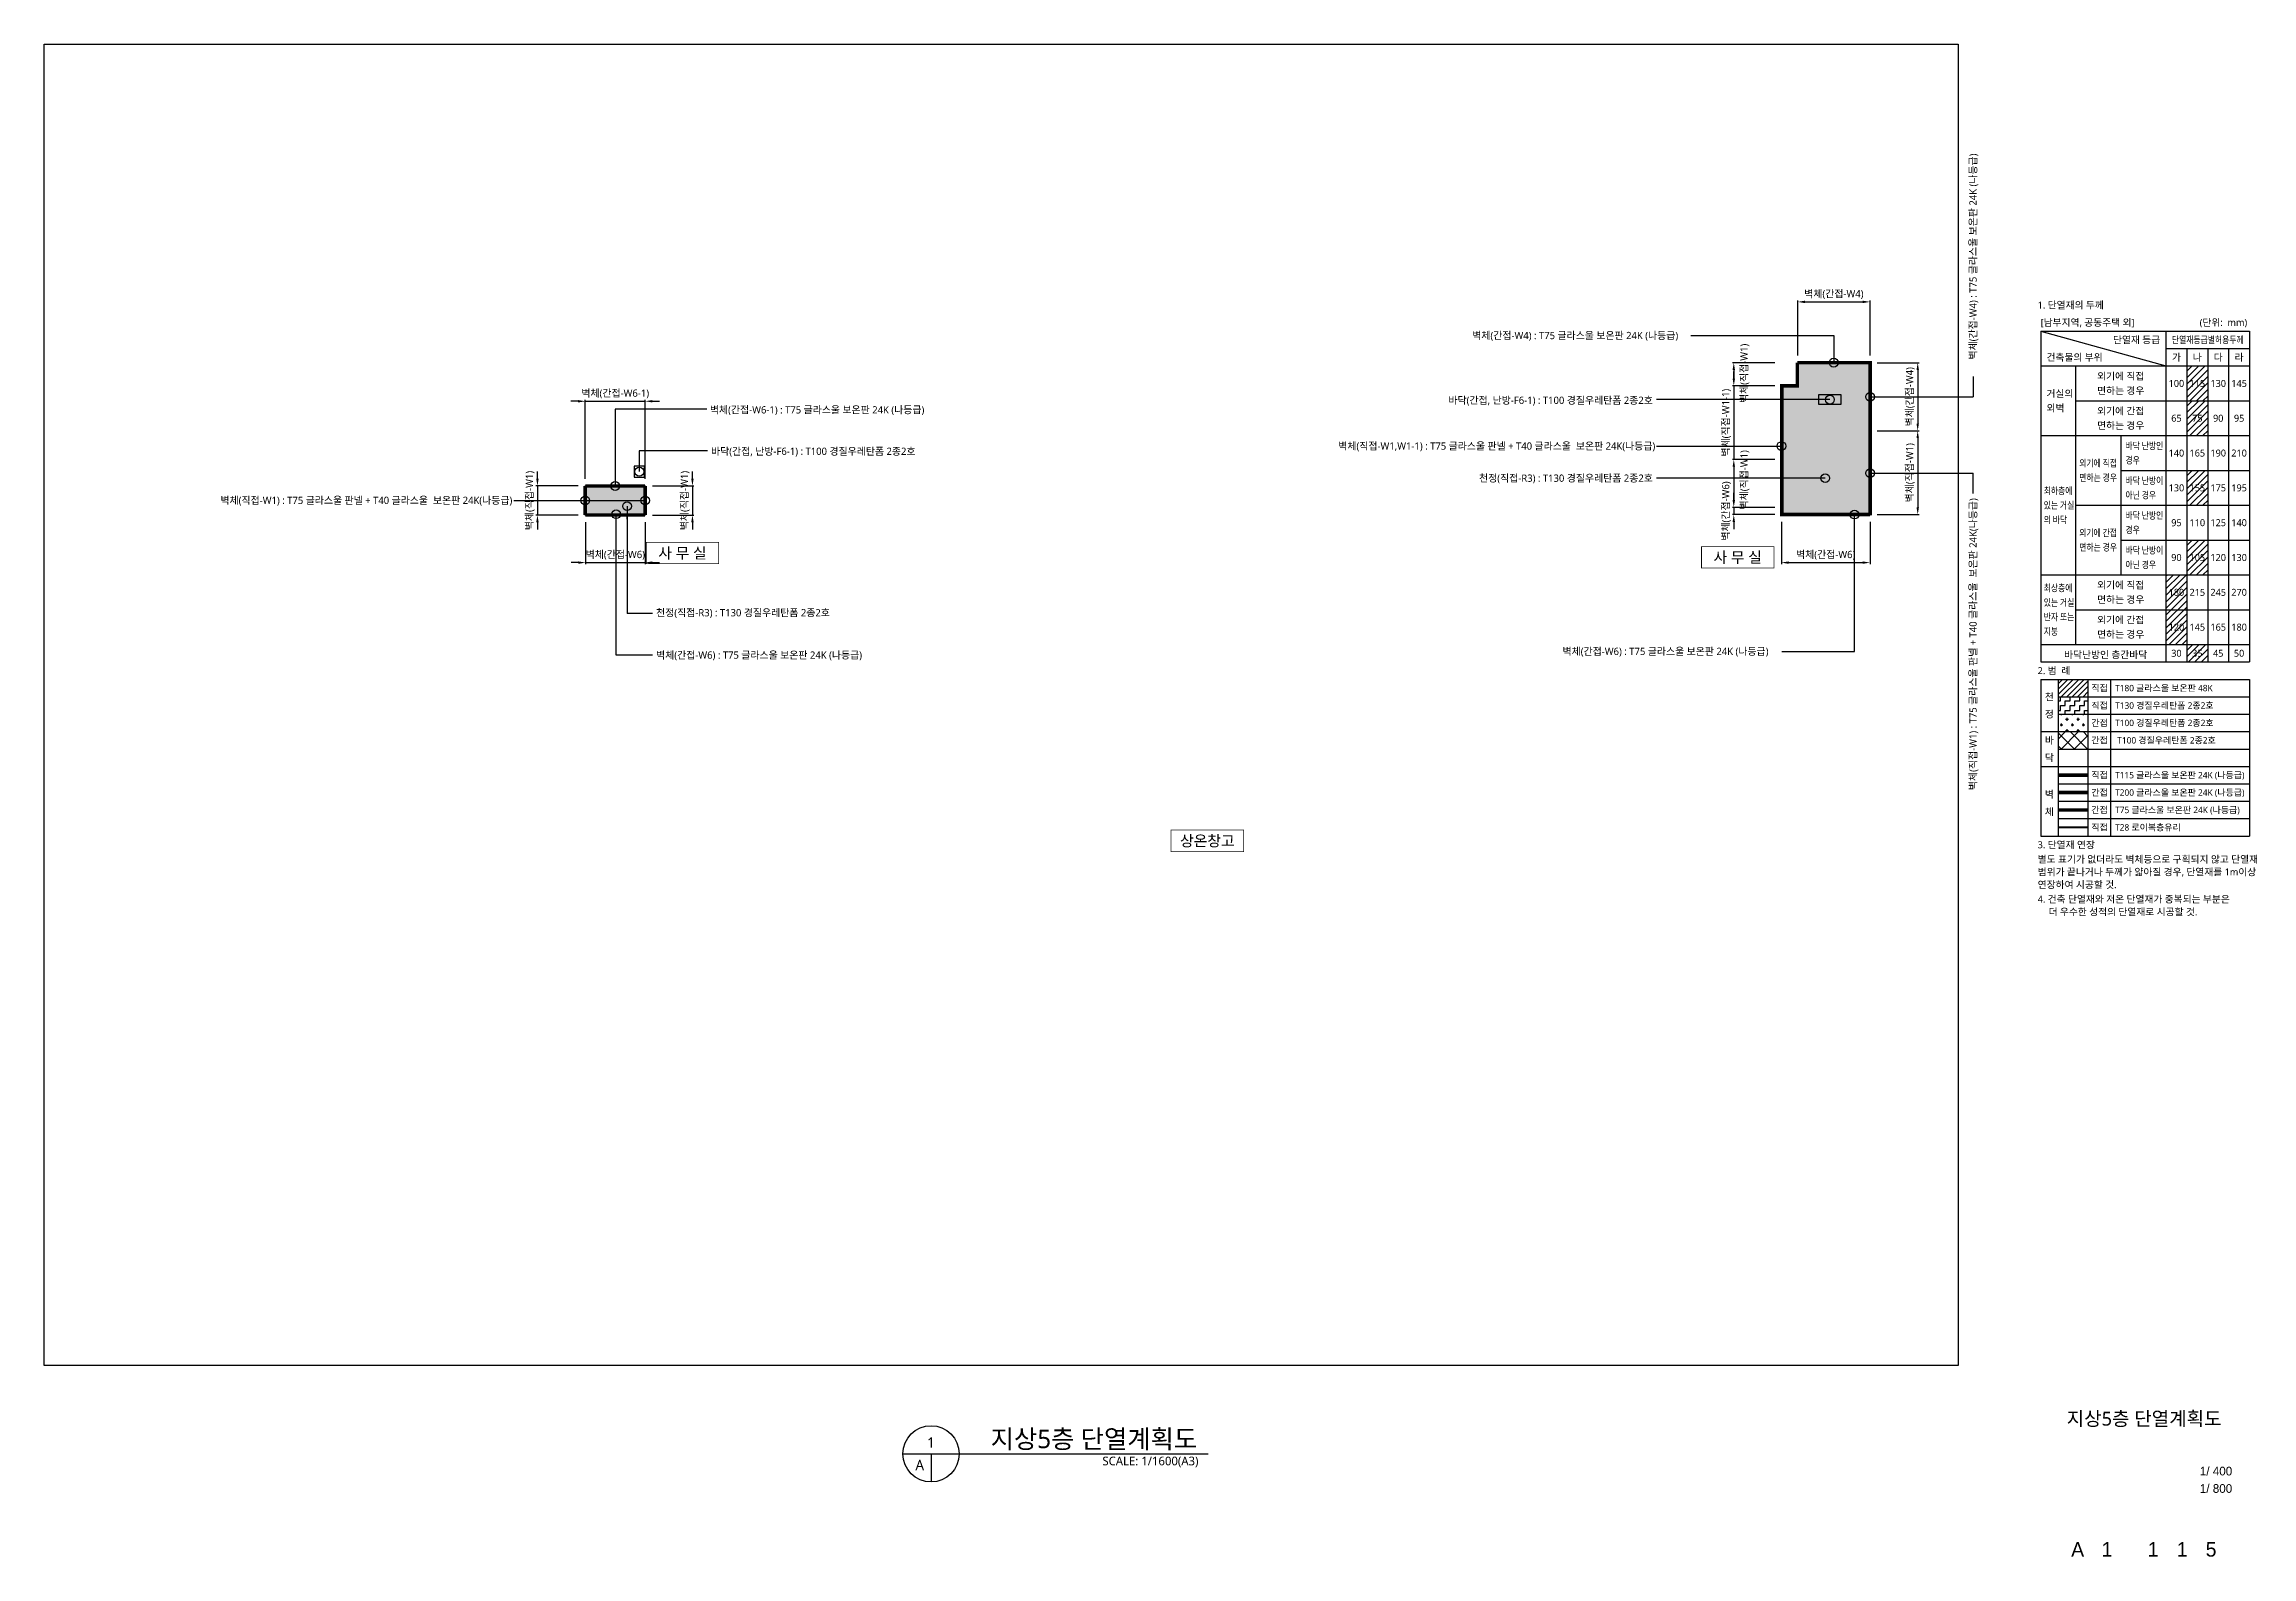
# Model space of a CAD drawing. Header units: millimetres. Extents: x -604407 to 1670407, y 506520 to 715041.
# Drawn here: x 1365993 to 1670407, y 506520 to 715041 of the extents above; entities that cross this region are included whole.
import ezdxf
from ezdxf.enums import TextEntityAlignment as Align

# ---------------------------------------------------------------- set-up
doc = ezdxf.new("R2010")
doc.units = ezdxf.units.MM
doc.header["$LTSCALE"] = 1000
doc.linetypes.add('HIDDEN2', pattern=[0.1875, 0.125, -0.0625])
doc.linetypes.add('PHANTOM', pattern=[63.5, 31.75, -6.35, 6.35, -6.35, 6.35, -6.35])
doc.layers.get('DEFPOINTS').update_dxf_attribs({"color": 161})
for name, color, linetype in [('DIM', 7, 'Continuous'), ('NDIM', 7, 'Continuous'), ('SASAC 도면번호', 6, 'Continuous'), ('SYM', 7, 'Continuous'), ('TEXT', 3, 'Continuous'), ('TEXT-TITLE', 6, 'Continuous'), ('TEXT-기입', 6, 'Continuous'), ('TEXT-주', 2, 'Continuous'), ('단멸바닥', 6, 'Continuous'), ('단열', 5, 'Continuous'), ('단열선', 4, 'Continuous')]:
    doc.layers.add(name, color=color, linetype=linetype)
doc.styles.add('CGS', font='cgse', dxfattribs={"bigfont": 'cgs'})
doc.styles.add('TE', font='malgun_0.ttf')
doc.styles.add('나눔바른고딕', font='NanumBarunGothic.ttf')
doc.linetypes.add('X_LINE-ORI', pattern='A,3.5,-0.5,["X",Standard,S=0.5,R=0,X=-0.175,Y=-0.25],-0.5', length=4.5)
doc.dimstyles.new('BA', dxfattribs={"dimscale": 500, "dimtxt": 3, "dimasz": 1, "dimexe": 1, "dimexo": 5, "dimgap": 0.9, "dimtad": 1, "dimdec": 0, "dimdsep": 46, "dimlunit": 6, "dimtxsty": 'TE', "dimblk": 'DDD', "dimcen": 2.5, "dimclrd": 256, "dimclre": 256, "dimclrt": 3, "dimazin": 2, "dimtfac": 1, "dimtdec": 0, "dimtix": 1, "dimtmove": 2, "dimatfit": 3, "dimldrblk": 'DDD', "dimfxl": 1, "dimtolj": 1, "dimtzin": 0, "dimarcsym": 2})

# ---------------------------------------------------------------- blocks, each defined once
blk = doc.blocks.new('NOTE_단열재-수정')
at = {"layer": '단멸바닥'}
h = blk.add_hatch(dxfattribs=at)
h.set_pattern_fill('ANSI37', color=256, scale=400)
h.set_pattern_definition([(45, (-3729652.1, -524404.2), (-898.0256, 898.0256), []), (135, (-3729652.1, -524404.2), (-898.0256, -898.0256), [])])
h.paths.add_polyline_path([(7840, -60000), (7840, -57600), (3733, -57600), (3733, -60000)])
at = {"layer": '단열'}
h = blk.add_hatch(dxfattribs=at)
h.set_pattern_fill('ANSI31', color=256, scale=200)
h.set_pattern_definition([(45, (-3729652.1, -514804.23), (-449.01281, 449.01281), [])])
h.paths.add_polyline_path([(21493, -7200), (24373, -7200), (24373, -12000), (21493, -12000)])
h = blk.add_hatch(dxfattribs=at)
h.set_pattern_fill('ANSI31', color=256, scale=200)
h.set_pattern_definition([(45, (-3729652.1, -519604.23), (-449.01281, 449.01281), [])])
h.paths.add_polyline_path([(21493, -12000), (24373, -12000), (24373, -16800), (21493, -16800)])
h = blk.add_hatch(dxfattribs=at)
h.set_pattern_fill('ANSI31', color=256, scale=200)
h.set_pattern_definition([(45, (-3729652.1, -529204.23), (-449.01281, 449.01281), [])])
h.paths.add_polyline_path([(21493, -21600), (24373, -21600), (24373, -26400), (21493, -26400)])
h = blk.add_hatch(dxfattribs=at)
h.set_pattern_fill('ANSI31', color=256, scale=200)
h.set_pattern_definition([(45, (-3729652.1, -538804.23), (-449.01281, 449.01281), [])])
h.paths.add_polyline_path([(21493, -31200), (24373, -31200), (24373, -36000), (21493, -36000)])
h = blk.add_hatch(dxfattribs=at)
h.set_pattern_fill('ANSI31', color=256, scale=200)
h.set_pattern_definition([(45, (-3732531.6, -548404.23), (-449.01281, 449.01281), [])])
h.paths.add_polyline_path([(18613, -36000), (21493, -36000), (21493, -45600), (18613, -45600)])
h = blk.add_hatch(dxfattribs=at)
h.set_pattern_fill('ANSI31', color=256, scale=200)
h.set_pattern_definition([(45, (-292000, -178800), (-449.0128, 449.0128), [])])
h.paths.add_polyline_path([(21493, -45600), (24373, -45600), (24373, -48000), (21493, -48000)])
h = blk.add_hatch(dxfattribs=at)
h.set_pattern_fill('ANSI31', color=256, scale=166.666667, style=0)
h.set_pattern_definition([(45, (-292000, -178800), (-374.1773, 374.1773), [])])
h.paths.add_polyline_path([(3733, -52800), (7840, -52800), (7840, -50400), (3733, -50400)])
h = blk.add_hatch(dxfattribs=at)
h.set_pattern_fill('ZIGZAG', color=256, scale=5333.333333, style=0)
h.set_pattern_definition([(0, (-292000, -178800), (666.6667, 666.6667), [666.6667, -666.6667]), (90, (-291333.3, -178800), (-666.6667, 666.6667), [666.6667, -666.6667])])
h.paths.add_polyline_path([(3733, -55200), (7840, -55200), (7840, -52800), (3733, -52800)])
h = blk.add_hatch(dxfattribs=at)
h.set_pattern_fill('CROSS', color=256, scale=120, style=0)
h.set_pattern_definition([(0, (-2857928.7, 31419.2), (762, 762), [381, -1143]), (90, (-2857738.2, 31228.7), (-762, 762), [381, -1143])])
h.paths.add_polyline_path([(3733, -57600), (7840, -57600), (7840, -55200), (3733, -55200)])
for p, q in [((1333, -50400), (1333, -72000)), ((1333, -50400), (30133, -50400)), ((3733, -50400), (3733, -72000)), ((7840, -50400), (7840, -72000)), ((10958, -50400), (10958, -72000)), ((30133, -50400), (30133, -72000)), ((3733, -52800), (30133, -52800)), ((1333, -57600), (30133, -57600)), ((3733, -55200), (30133, -55200)), ((3733, -60000), (30133, -60000)), ((1333, -62400), (30133, -62400)), ((3733, -64800), (30133, -64800)), ((3733, -67200), (30133, -67200)), ((3733, -67200), (30133, -67200)), ((3733, -69600), (30133, -69600)), ((1333, -72000), (30133, -72000))]:
    blk.add_line(p, q)
at = {"layer": 'DIM'}
for p, q in [((1333, -2400), (18613, -7200)), ((1333, -2400), (30133, -2400)), ((1333, -2400), (1333, -48000)), ((18613, -2400), (18613, -48000)), ((30133, -2400), (30133, -48000)), ((18613, -4800), (30133, -4800)), ((21493, -4800), (21493, -48000)), ((24373, -4800), (24373, -48000)), ((27253, -4800), (27253, -48000)), ((1333, -7200), (30133, -7200)), ((6133, -7200), (6133, -45600)), ((6133, -12000), (30133, -12000)), ((1333, -16800), (30133, -16800)), ((12373, -16800), (12373, -36000)), ((12373, -21600), (30133, -21600)), ((6133, -26400), (30133, -26400)), ((12373, -31200), (30133, -31200)), ((1333, -36000), (30133, -36000)), ((6133, -40800), (30133, -40800)), ((1333, -45600), (30133, -45600)), ((1333, -48000), (30133, -48000))]:
    blk.add_line(p, q, dxfattribs=at)
at = {"layer": '단열선', "ltscale": 7, "const_width": 480}
blk.add_lwpolyline([(3733, -63600), (7840, -63600)], dxfattribs=at)
at = {"layer": '단열선', "linetype": 'PHANTOM', "ltscale": 0.05, "const_width": 480}
blk.add_lwpolyline([(3733, -66000), (7840, -66000)], dxfattribs=at)
at = {"layer": '단열선', "linetype": 'HIDDEN2', "ltscale": 7, "const_width": 480}
blk.add_lwpolyline([(3733, -68400), (7840, -68400)], dxfattribs=at)
at = {"layer": '단열선', "color": 3, "linetype": 'X_LINE-ORI', "ltscale": 0.8, "const_width": 300}
blk.add_lwpolyline([(3733, -70800), (7840, -70800)], dxfattribs=at)
at = {"layer": 'TEXT-기입', "style": '나눔바른고딕'}
for s, height, p in [('1. 단열재의 두께', 960, (922, 1200)), ('[남부지역, 공동주택 외]', 960, (1333, -1200)), ('(단위:  mm)', 960, (23259, -1200)), ('건축물의 부위', 960, (2133, -6000)), ('거실의', 960, (2133, -11000)), ('외벽', 960, (2133, -13000)), ('2. 범  례', 960, (922, -49200)), ('T180 글라스울 보온판 48K', 880, (11597, -51600)), ('T130 경질우레탄폼 2종2호', 880, (11597, -54000)), ('T100 경질우레탄폼 2종2호', 880, (11597, -56400)), (' T100 경질우레탄폼 2종2호', 880, (11597, -58800)), ('T115 글라스울 보온판 24K (나등급)', 880, (11597, -63600)), ('T200 글라스울 보온판 24K (나등급)', 880, (11597, -66000)), ('T75 글라스울 보온판 24K (나등급)', 880, (11597, -68400)), ('3. 단열재 연장', 960, (922, -73200)), ('T28 로이복층유리', 880, (11597, -70800)), ('별도 표기가 없더라도 벽체등으로 구획되지 않고 단열재', 960, (922, -75200)), ('연장하여 시공할 것.', 960, (922, -78700)), ('범위가 끝나거나 두께가 얇아질 경우, 단열재를 1m이상', 960, (922, -76950)), ('4. 건축 단열재와 저온 단열재가 중복되는 부분은', 960, (922, -80700)), ('더 우수한 성적의 단열재로 시공할 것.', 960, (2422, -82450))]:
    blk.add_text(s, height=height, dxfattribs=at).set_placement(p, align=Align.MIDDLE_LEFT)
blk.add_text('단열재 등급', height=960, dxfattribs=at).set_placement((17813, -3600), align=Align.MIDDLE_RIGHT)
at = {"layer": 'TEXT-기입', "style": '나눔바른고딕', "width": 0.8}
for s, p in [('단열재등급별허용두께', (24373, -3600)), ('외기에 직접', (9253, -20600)), ('면하는 경우', (9253, -22600)), ('외기에 간접', (9253, -30200)), ('면하는 경우', (9253, -32200))]:
    blk.add_text(s, height=960, dxfattribs=at).set_placement(p, align=Align.MIDDLE_CENTER)
at = {"layer": 'TEXT-기입', "style": '나눔바른고딕'}
for s, height, p in [('가', 960, (20053, -6000)), ('나', 960, (22933, -6000)), ('다', 960, (25813, -6000)), ('라', 960, (28693, -6000)), ('외기에 직접', 960, (12373, -8600)), ('100', 960, (20051, -9600)), ('115', 960, (22932, -9600)), ('130', 960, (25813, -9600)), ('145', 960, (28693, -9600)), ('면하는 경우', 960, (12373, -10600)), ('외기에 간접', 960, (12373, -13400)), ('면하는 경우', 960, (12373, -15400)), ('65', 960, (20051, -14400)), ('75', 960, (22932, -14400)), ('90', 960, (25813, -14400)), ('95', 960, (28693, -14400)), ('140', 960, (20051, -19200)), ('165', 960, (22932, -19200)), ('190', 960, (25813, -19200)), ('210', 960, (28693, -19200)), ('130', 960, (20051, -24000)), ('155', 960, (22932, -24000)), ('175', 960, (25813, -24000)), ('195', 960, (28693, -24000)), ('95', 960, (20051, -28800)), ('110', 960, (22932, -28800)), ('125', 960, (25813, -28800)), ('140', 960, (28693, -28800)), ('90', 960, (20051, -33600)), ('105', 960, (22932, -33600)), ('120', 960, (25813, -33600)), ('130', 960, (28693, -33600)), ('외기에 직접', 960, (12373, -37400)), ('면하는 경우', 960, (12373, -39400)), ('180', 960, (20051, -38400)), ('215', 960, (22932, -38400)), ('245', 960, (25813, -38400)), ('270', 960, (28693, -38400)), ('외기에 간접', 960, (12373, -42200)), ('면하는 경우', 960, (12373, -44200)), ('120', 960, (20051, -43200)), ('145', 960, (22932, -43200)), ('165', 960, (25813, -43200)), ('180', 960, (28693, -43200)), ('바닥난방인 층간바닥', 960, (10297, -47000)), ('30', 960, (20051, -46800)), ('35', 960, (22932, -46800)), ('45', 960, (25813, -46800)), ('50', 960, (28693, -46800)), ('직접', 880, (9454, -51600)), ('천', 960, (2533, -52800)), ('정', 960, (2533, -55200)), ('직접', 880, (9454, -54000)), ('간접', 880, (9454, -56400)), ('바', 960, (2533, -58800)), ('닥', 960, (2533, -61200)), ('간접', 880, (9454, -58800)), ('직접', 880, (9454, -63600)), ('벽', 960, (2533, -66251)), ('간접', 880, (9454, -66000)), ('체', 960, (2533, -68651)), ('간접', 880, (9454, -68400)), ('직접', 880, (9454, -70800))]:
    blk.add_text(s, height=height, dxfattribs=at).set_placement(p, align=Align.MIDDLE_CENTER)
at = {"layer": 'TEXT-기입', "style": '나눔바른고딕', "width": 0.8}
for s, p in [('바닥 난방인', (13031, -18200)), ('경우', (13031, -20200)), ('최하층에', (1751, -24400)), ('바닥 난방이', (13031, -23000)), ('있는 거실', (1751, -26400)), ('아닌 경우', (13031, -25000)), ('바닥 난방인', (13031, -27800)), ('의 바닥', (1751, -28400)), ('경우', (13031, -29800)), ('바닥 난방이', (13031, -32600)), ('아닌 경우', (13031, -34600)), ('최상층에', (1751, -37800)), ('있는 거실', (1751, -39800)), ('반자 또는', (1751, -41800)), ('지붕', (1751, -43800))]:
    blk.add_text(s, height=960, dxfattribs=at).set_placement(p, align=Align.MIDDLE_LEFT)
blk = doc.blocks.new('*D74')
at = {"layer": 'DEFPOINTS', "color": 0, "ltscale": 0.4, "transparency": 16777216}
for p in [(1440611, 654135), (1434012, 650135), (1440611, 650135)]:
    blk.add_point(p, dxfattribs=at)
at = {"layer": 'NDIM', "lineweight": -2, "ltscale": 0.4, "transparency": 16777216}
for p, q in [((1434012, 655135), (1434012, 656135)), ((1439611, 654135), (1433812, 654135)), ((1434012, 654135), (1434012, 650135)), ((1439611, 650135), (1433812, 650135)), ((1434012, 649135), (1434012, 648135))]:
    blk.add_line(p, q, dxfattribs=at)
at = {"layer": 'NDIM', "ltscale": 0.4, "transparency": 16777216}
for points in [[(1433845, 655135), (1434178, 655135), (1434012, 654135)], [(1433845, 649135), (1434178, 649135), (1434012, 650135)]]:
    blk.add_solid(points, dxfattribs=at)
at = {"layer": 'NDIM', "color": 3, "ltscale": 0.4, "transparency": 16777216, "insert": (1433004, 652135), "char_height": 1000, "attachment_point": 5, "rotation": 90, "style": 'TE'}
blk.add_mtext('\\A1;벽체(직접-W1)', dxfattribs=at)
blk = doc.blocks.new('DDD')
at = {"layer": 'DIM', "color": 0}
for p, q in [((-1, 0), (1, 0)), ((0, -1), (0, 1))]:
    blk.add_line(p, q, dxfattribs=at)
for radius in [0.6, 0.3]:
    blk.add_circle((0, 0), radius, dxfattribs=at)
blk = doc.blocks.new('*D75')
at = {"layer": 'DEFPOINTS', "color": 0, "ltscale": 0.4, "transparency": 16777216}
for p in [(1448861, 654135), (1448861, 650135), (1455385, 650135)]:
    blk.add_point(p, dxfattribs=at)
at = {"layer": 'NDIM', "lineweight": -2, "ltscale": 0.4, "transparency": 16777216}
for p, q in [((1455385, 655135), (1455385, 656135)), ((1449861, 654135), (1455585, 654135)), ((1455385, 654135), (1455385, 650135)), ((1449861, 650135), (1455585, 650135)), ((1455385, 649135), (1455385, 648135))]:
    blk.add_line(p, q, dxfattribs=at)
at = {"layer": 'NDIM', "ltscale": 0.4, "transparency": 16777216}
for points in [[(1455218, 655135), (1455551, 655135), (1455385, 654135)], [(1455218, 649135), (1455551, 649135), (1455385, 650135)]]:
    blk.add_solid(points, dxfattribs=at)
at = {"layer": 'NDIM', "color": 3, "ltscale": 0.4, "transparency": 16777216, "insert": (1454377, 652135), "char_height": 1000, "attachment_point": 5, "rotation": 90, "style": 'TE'}
blk.add_mtext('\\A1;벽체(직접-W1)', dxfattribs=at)
blk = doc.blocks.new('*D76')
at = {"layer": 'DEFPOINTS', "color": 0, "ltscale": 0.4, "transparency": 16777216}
for p in [(1448861, 665816), (1440611, 654135), (1448861, 654135)]:
    blk.add_point(p, dxfattribs=at)
at = {"layer": 'NDIM', "lineweight": -2, "ltscale": 0.4, "transparency": 16777216}
for p, q in [((1439611, 665816), (1438611, 665816)), ((1440611, 655135), (1440611, 666016)), ((1440611, 665816), (1448861, 665816)), ((1448861, 655135), (1448861, 666016)), ((1449861, 665816), (1450861, 665816))]:
    blk.add_line(p, q, dxfattribs=at)
at = {"layer": 'NDIM', "ltscale": 0.4, "transparency": 16777216}
for points in [[(1439611, 665983), (1439611, 665649), (1440611, 665816)], [(1449861, 665983), (1449861, 665649), (1448861, 665816)]]:
    blk.add_solid(points, dxfattribs=at)
at = {"layer": 'NDIM', "color": 3, "ltscale": 0.4, "transparency": 16777216, "insert": (1444736, 666824), "char_height": 1000, "attachment_point": 5, "style": 'TE'}
blk.add_mtext('\\A1;벽체(간접-W6-1)', dxfattribs=at)
blk = doc.blocks.new('*D77')
at = {"layer": 'DEFPOINTS', "color": 0, "ltscale": 0.4, "transparency": 16777216}
for p in [(1440648, 650135), (1448861, 650135), (1448861, 643574)]:
    blk.add_point(p, dxfattribs=at)
at = {"layer": 'NDIM', "lineweight": -2, "ltscale": 0.4, "transparency": 16777216}
for p, q in [((1440648, 649135), (1440648, 643374)), ((1448861, 649135), (1448861, 643374)), ((1439648, 643574), (1438648, 643574)), ((1440648, 643574), (1448861, 643574)), ((1449861, 643574), (1450861, 643574))]:
    blk.add_line(p, q, dxfattribs=at)
at = {"layer": 'NDIM', "ltscale": 0.4, "transparency": 16777216}
for points in [[(1439648, 643741), (1439648, 643407), (1440648, 643574)], [(1449861, 643741), (1449861, 643407), (1448861, 643574)]]:
    blk.add_solid(points, dxfattribs=at)
at = {"layer": 'NDIM', "color": 3, "ltscale": 0.4, "transparency": 16777216, "insert": (1444754, 644582), "char_height": 1000, "attachment_point": 5, "style": 'TE'}
blk.add_mtext('\\A1;벽체(간접-W6)', dxfattribs=at)
blk = doc.blocks.new('*D78')
at = {"layer": 'DEFPOINTS', "color": 0, "ltscale": 0.4, "transparency": 16777216}
for p in [(1617761, 679515), (1607786, 671135), (1617761, 671135)]:
    blk.add_point(p, dxfattribs=at)
at = {"layer": 'NDIM', "lineweight": -2, "ltscale": 0.4, "transparency": 16777216}
for p, q in [((1607786, 672135), (1607786, 679715)), ((1608786, 679515), (1616761, 679515)), ((1617761, 672135), (1617761, 679715))]:
    blk.add_line(p, q, dxfattribs=at)
at = {"layer": 'NDIM', "ltscale": 0.4, "transparency": 16777216}
for points in [[(1608786, 679681), (1608786, 679348), (1607786, 679515)], [(1616761, 679681), (1616761, 679348), (1617761, 679515)]]:
    blk.add_solid(points, dxfattribs=at)
at = {"layer": 'NDIM', "color": 3, "ltscale": 0.4, "transparency": 16777216, "insert": (1612773, 680522), "char_height": 1000, "attachment_point": 5, "style": 'TE'}
blk.add_mtext('\\A1;벽체(간접-W4)', dxfattribs=at)
blk = doc.blocks.new('*D79')
at = {"layer": 'DEFPOINTS', "color": 0, "ltscale": 0.4, "transparency": 16777216}
for p in [(1617761, 661735), (1617761, 650185), (1624332, 650185)]:
    blk.add_point(p, dxfattribs=at)
at = {"layer": 'NDIM', "lineweight": -2, "ltscale": 0.4, "transparency": 16777216}
for p, q in [((1618761, 661735), (1624532, 661735)), ((1624332, 660735), (1624332, 651185)), ((1618761, 650185), (1624532, 650185))]:
    blk.add_line(p, q, dxfattribs=at)
at = {"layer": 'NDIM', "ltscale": 0.4, "transparency": 16777216}
for points in [[(1624165, 660735), (1624499, 660735), (1624332, 661735)], [(1624165, 651185), (1624499, 651185), (1624332, 650185)]]:
    blk.add_solid(points, dxfattribs=at)
at = {"layer": 'NDIM', "color": 3, "ltscale": 0.4, "transparency": 16777216, "insert": (1623325, 655960), "char_height": 1000, "attachment_point": 5, "rotation": 90, "style": 'TE'}
blk.add_mtext('\\A1;벽체(직접-W1)', dxfattribs=at)
blk = doc.blocks.new('*D80')
at = {"layer": 'DEFPOINTS', "color": 0, "ltscale": 0.4, "transparency": 16777216}
for p in [(1617761, 671135), (1617761, 661735), (1624332, 661735)]:
    blk.add_point(p, dxfattribs=at)
at = {"layer": 'NDIM', "lineweight": -2, "ltscale": 0.4, "transparency": 16777216}
for p, q in [((1618761, 671135), (1624532, 671135)), ((1624332, 670135), (1624332, 662735)), ((1618761, 661735), (1624532, 661735))]:
    blk.add_line(p, q, dxfattribs=at)
at = {"layer": 'NDIM', "ltscale": 0.4, "transparency": 16777216}
for points in [[(1624165, 670135), (1624499, 670135), (1624332, 671135)], [(1624165, 662735), (1624499, 662735), (1624332, 661735)]]:
    blk.add_solid(points, dxfattribs=at)
at = {"layer": 'NDIM', "color": 3, "ltscale": 0.4, "transparency": 16777216, "insert": (1623325, 666435), "char_height": 1000, "attachment_point": 5, "rotation": 90, "style": 'TE'}
blk.add_mtext('\\A1;벽체(간접-W4)', dxfattribs=at)
blk = doc.blocks.new('*D81')
at = {"layer": 'DEFPOINTS', "color": 0, "ltscale": 0.4, "transparency": 16777216}
for p in [(1598974, 650185), (1605611, 651185), (1605611, 650185)]:
    blk.add_point(p, dxfattribs=at)
at = {"layer": 'NDIM', "lineweight": -2, "ltscale": 0.4, "transparency": 16777216}
for p, q in [((1598974, 652185), (1598974, 653185)), ((1604611, 651185), (1598774, 651185)), ((1604611, 650185), (1598774, 650185)), ((1598974, 651185), (1598974, 650185)), ((1598974, 649185), (1598974, 648185))]:
    blk.add_line(p, q, dxfattribs=at)
at = {"layer": 'NDIM', "ltscale": 0.4, "transparency": 16777216}
for points in [[(1598808, 652185), (1599141, 652185), (1598974, 651185)], [(1598808, 649185), (1599141, 649185), (1598974, 650185)]]:
    blk.add_solid(points, dxfattribs=at)
at = {"layer": 'NDIM', "color": 3, "ltscale": 0.4, "transparency": 16777216, "insert": (1597967, 650685), "char_height": 1000, "attachment_point": 5, "rotation": 90, "style": 'TE'}
blk.add_mtext('\\A1;벽체(간접-W6)', dxfattribs=at)
blk = doc.blocks.new('*D82')
at = {"layer": 'DEFPOINTS', "color": 0, "ltscale": 0.4, "transparency": 16777216}
for p in [(1605611, 657790), (1598974, 651185), (1605611, 651185)]:
    blk.add_point(p, dxfattribs=at)
at = {"layer": 'NDIM', "lineweight": -2, "ltscale": 0.4, "transparency": 16777216}
for p, q in [((1604611, 657790), (1598774, 657790)), ((1598974, 656790), (1598974, 652185)), ((1604611, 651185), (1598774, 651185))]:
    blk.add_line(p, q, dxfattribs=at)
at = {"layer": 'NDIM', "ltscale": 0.4, "transparency": 16777216}
for points in [[(1598808, 656790), (1599141, 656790), (1598974, 657790)], [(1598808, 652185), (1599141, 652185), (1598974, 651185)]]:
    blk.add_solid(points, dxfattribs=at)
at = {"layer": 'NDIM', "color": 3, "ltscale": 0.4, "transparency": 16777216, "insert": (1600494, 654988), "char_height": 1000, "attachment_point": 5, "rotation": 90, "style": 'TE'}
blk.add_mtext('\\A1;벽체(직접-W1)', dxfattribs=at)
blk = doc.blocks.new('*D83')
at = {"layer": 'DEFPOINTS', "color": 0, "ltscale": 0.4, "transparency": 16777216}
for p in [(1605611, 667935), (1598974, 657790), (1605611, 657790)]:
    blk.add_point(p, dxfattribs=at)
at = {"layer": 'NDIM', "lineweight": -2, "ltscale": 0.4, "transparency": 16777216}
for p, q in [((1598974, 668935), (1598974, 669935)), ((1604611, 667935), (1598774, 667935)), ((1598974, 667935), (1598974, 657790)), ((1604611, 657790), (1598774, 657790)), ((1598974, 656790), (1598974, 655790))]:
    blk.add_line(p, q, dxfattribs=at)
at = {"layer": 'NDIM', "ltscale": 0.4, "transparency": 16777216}
for points in [[(1598808, 668935), (1599141, 668935), (1598974, 667935)], [(1598808, 656790), (1599141, 656790), (1598974, 657790)]]:
    blk.add_solid(points, dxfattribs=at)
at = {"layer": 'NDIM', "color": 3, "ltscale": 0.4, "transparency": 16777216, "insert": (1597967, 662863), "char_height": 1000, "attachment_point": 5, "rotation": 90, "style": 'TE'}
blk.add_mtext('\\A1;벽체(직접-W1-1)', dxfattribs=at)
blk = doc.blocks.new('*D84')
at = {"layer": 'DEFPOINTS', "color": 0, "ltscale": 0.4, "transparency": 16777216}
for p in [(1605611, 671135), (1598974, 667935), (1605611, 667935)]:
    blk.add_point(p, dxfattribs=at)
at = {"layer": 'NDIM', "lineweight": -2, "ltscale": 0.4, "transparency": 16777216}
for p, q in [((1604611, 671135), (1598774, 671135)), ((1598974, 670135), (1598974, 668935)), ((1604611, 667935), (1598774, 667935))]:
    blk.add_line(p, q, dxfattribs=at)
at = {"layer": 'NDIM', "ltscale": 0.4, "transparency": 16777216}
for points in [[(1598808, 670135), (1599141, 670135), (1598974, 671135)], [(1598808, 668935), (1599141, 668935), (1598974, 667935)]]:
    blk.add_solid(points, dxfattribs=at)
at = {"layer": 'NDIM', "color": 3, "ltscale": 0.4, "transparency": 16777216, "insert": (1600494, 669662), "char_height": 1000, "attachment_point": 5, "rotation": 90, "style": 'TE'}
blk.add_mtext('\\A1;벽체(직접-W1)', dxfattribs=at)
blk = doc.blocks.new('*D85')
at = {"layer": 'DEFPOINTS', "color": 0, "ltscale": 0.4, "transparency": 16777216}
for p in [(1605536, 650185), (1617761, 650185), (1617761, 643574)]:
    blk.add_point(p, dxfattribs=at)
at = {"layer": 'NDIM', "lineweight": -2, "ltscale": 0.4, "transparency": 16777216}
for p, q in [((1605536, 649185), (1605536, 643374)), ((1617761, 649185), (1617761, 643374)), ((1606536, 643574), (1616761, 643574))]:
    blk.add_line(p, q, dxfattribs=at)
at = {"layer": 'NDIM', "ltscale": 0.4, "transparency": 16777216}
for points in [[(1606536, 643741), (1606536, 643407), (1605536, 643574)], [(1616761, 643741), (1616761, 643407), (1617761, 643574)]]:
    blk.add_solid(points, dxfattribs=at)
at = {"layer": 'NDIM', "color": 3, "ltscale": 0.4, "transparency": 16777216, "insert": (1611648, 644582), "char_height": 1000, "attachment_point": 5, "style": 'TE'}
blk.add_mtext('\\A1;벽체(간접-W6)', dxfattribs=at)

msp = doc.modelspace()

# ---------------------------------------------------------------- hatches: boundary and pattern name
at = {"layer": '단열'}
h = msp.add_hatch(dxfattribs=at)
h.set_pattern_fill('ZIGZAG', color=256, scale=250, style=0)
h.set_pattern_definition([(0, (0, 0), (793.75, 793.75), [793.75, -793.75]), (90, (793.75, 0), (-793.75, 793.75), [793.75, -793.75])])
h.paths.add_polyline_path([(1440610.7, 654135.5), (1448860.7, 654135.5), (1448860.7, 650135.5), (1440610.7, 650135.5)])
h.paths.add_polyline_path([(1607735.7, 671135.5), (1617760.7, 671135.5), (1617760.7, 650135.5), (1605610.7, 650135.5), (1605610.7, 667935.5), (1607735.7, 667935.5)])

# ---------------------------------------------------------------- linework, layer by layer
msp.add_line((1611587.3, 655217.5), (1588315, 655217.5))
for points in [[(1593068.9, 674877.4), (1612748.2, 674877.4), (1612748.2, 671135.5)], [(1457385.1, 664716.5), (1444735.7, 664716.5), (1444735.7, 654135.5)], [(1457444.9, 658995.5), (1448060.7, 658995.5), (1448060.7, 656110.5)], [(1446370.1, 651358.1), (1446370.1, 636547.8)], [(1446370.1, 649542.1), (1446370.1, 650085.5)], [(1605578.8, 631341.3), (1615623.2, 631341.3), (1615623.2, 650185.5)], [(1449870.1, 636547.8), (1446370.1, 636547.8)]]:
    msp.add_lwpolyline(points)
at = {"layer": 'DEFPOINTS'}
msp.add_lwpolyline([(1365993, 715040.9), (1629920.6, 715040.9), (1629920.6, 532898), (1365993, 532898)], close=True, dxfattribs=at)
at = {"layer": 'SYM'}
for p, q in [((1631958.4, 669247), (1631958.4, 666435.5)), ((1612236.3, 666036.1), (1588315, 666036.1)), ((1617760.7, 666435.5), (1631958.4, 666435.5)), ((1588315, 659644.7), (1605535.7, 659644.7)), ((1617760.7, 655910.5), (1631958.4, 655910.5)), ((1631958.4, 653098.9), (1631958.4, 655910.5)), ((1430746.8, 652135.5), (1448860.7, 652135.5)), ((1484401.2, 520720.4), (1526512.4, 520720.4)), ((1488279.9, 520720.4), (1488279.9, 516841.6))]:
    msp.add_line(p, q, dxfattribs=at)
msp.add_lwpolyline([(1449870.1, 630823.1), (1444860.7, 630823.1), (1444860.7, 650235.5)], dxfattribs=at)
for centre, radius in [((1612748.2, 671135.5), 600), ((1617760.7, 666435.5), 600), ((1612236.3, 666036.1), 600), ((1605535.7, 659644.7), 600), ((1444735.7, 654135.5), 600), ((1448060.7, 656110.5), 600), ((1611587.3, 655217.5), 600), ((1617760.7, 655910.5), 600), ((1440610.7, 652135.5), 600), ((1446370.1, 651358.1), 600), ((1448860.7, 652135.5), 600), ((1444860.7, 650235.5), 600), ((1615623.2, 650185.5), 600), ((1488279.9, 520720.4), 3878.8)]:
    msp.add_circle(centre, radius, dxfattribs=at)
at = {"layer": 'TEXT-주', "const_width": 93.8}
for points in [[(1449018.6, 643415.5), (1459003, 643415.5), (1459003, 646368.7), (1449018.6, 646368.7)], [(1594520.6, 642829.7), (1604505, 642829.7), (1604505, 645782.8), (1594520.6, 645782.8)], [(1521391.7, 603741.1), (1531376.1, 603741.1), (1531376.1, 606694.2), (1521391.7, 606694.2)]]:
    msp.add_lwpolyline(points, close=True, dxfattribs=at)
at = {"layer": '단멸바닥'}
for points in [[(1613760.7, 666690.5), (1610660.7, 666690.5), (1610660.7, 665415.5), (1613760.7, 665415.5)], [(1447360.7, 655335.5), (1448760.7, 655335.5), (1448760.7, 656885.5), (1447360.7, 656885.5)]]:
    msp.add_lwpolyline(points, close=True, dxfattribs=at)
at = {"layer": '단열'}
for points in [[(1607735.7, 671135.5), (1617760.7, 671135.5), (1617760.7, 650135.5), (1605610.7, 650135.5), (1605610.7, 667935.5), (1607735.7, 667935.5)], [(1440610.7, 654135.5), (1448860.7, 654135.5), (1448860.7, 650135.5), (1440610.7, 650135.5)]]:
    msp.add_lwpolyline(points, close=True, dxfattribs=at)
at = {"layer": '단열선', "ltscale": 7, "const_width": 500}
for points in [[(1605610.7, 651185.5), (1605610.7, 667935.5), (1607735.7, 667935.5), (1607735.7, 671135.5)], [(1617760.7, 661735.5), (1617760.7, 650085.5)], [(1440610.7, 654135.5), (1440610.7, 650135.5)], [(1448860.7, 650135.5), (1448860.7, 654135.5)]]:
    msp.add_lwpolyline(points, dxfattribs=at)
at = {"layer": '단열선', "linetype": 'HIDDEN2', "ltscale": 10, "const_width": 500}
for points in [[(1607735.7, 671135.5), (1617760.7, 671135.5), (1617760.7, 661735.5)], [(1448860.7, 654135.5), (1440610.7, 654135.5)], [(1440610.7, 650135.5), (1448860.7, 650135.5)], [(1617760.7, 650185.5), (1605610.7, 650185.5), (1605610.7, 651185.5)]]:
    msp.add_lwpolyline(points, dxfattribs=at)
at = {"layer": '단열선', "const_width": 960}
msp.add_lwpolyline([(1607885.7, 667785.5), (1607879.4, 667785.5)], dxfattribs=at)

# ---------------------------------------------------------------- block references
at = {"layer": 'SASAC 도면번호'}
msp.add_blockref('NOTE_단열재-수정', (1639956.8, 677877.1), dxfattribs=at)

# ---------------------------------------------------------------- texts
at = {"layer": 'TEXT', "style": '나눔바른고딕'}
for s, p in [('벽체(간접-W4) : T75 글라스울 보온판 24K (나등급)', (1631958.4, 699967.8)), ('벽체(직접-W1) : T75 글라스울 판넬 + T40 글라스울  보온판 24K(나등급)', (1631958.4, 652454.4))]:
    msp.add_text(s, height=1000, rotation=90, dxfattribs=at).set_placement(p, align=Align.MIDDLE_RIGHT)
for s, p in [('벽체(간접-W4) : T75 글라스울 보온판 24K (나등급)', (1562908.6, 674877.4)), ('벽체(간접-W6-1) : T75 글라스울 보온판 24K (나등급)', (1457792.7, 664631.9)), ('바닥(간접, 난방-F6-1) : T100 경질우레탄폼 2종2호', (1457946.3, 658919.3)), ('천정(직접-R3) : T130 경질우레탄폼 2종2호', (1450370.1, 636668.5)), ('벽체(간접-W6) : T75 글라스울 보온판 24K (나등급)', (1450370.1, 630823.1)), ('벽체(간접-W6) : T75 글라스울 보온판 24K (나등급)', (1575359.9, 631339.2))]:
    msp.add_text(s, height=1000, dxfattribs=at).set_placement(p, align=Align.MIDDLE_LEFT)
for s, p in [('바닥(간접, 난방-F6-1) : T100 경질우레탄폼 2종2호', (1587815, 665951.1)), ('벽체(직접-W1,W1-1) : T75 글라스울 판넬 + T40 글라스울  보온판 24K(나등급)', (1588144.7, 659644.7)), ('천정(직접-R3) : T130 경질우레탄폼 2종2호', (1587815, 655217.5)), ('벽체(직접-W1) : T75 글라스울 판넬 + T40 글라스울  보온판 24K(나등급)', (1430544.4, 652158))]:
    msp.add_text(s, height=1000, dxfattribs=at).set_placement(p, align=Align.MIDDLE_RIGHT)
msp.add_text('지상5층 단열계획도', height=2560, dxfattribs=at).set_placement((1496507, 521496.1))
for s, p in [('1', (1488279.9, 522271.9)), ('A', (1486728.4, 519168.8))]:
    msp.add_text(s, height=1440, dxfattribs=at).set_placement(p, align=Align.MIDDLE)
msp.add_text('SCALE: 1/1600(A3)', height=1200, dxfattribs=at).set_placement((1525155.4, 520332.5), align=Align.TOP_RIGHT)
at = {"layer": 'TEXT-TITLE', "style": '나눔바른고딕'}
msp.add_text('지상5층 단열계획도', height=1920, dxfattribs=at).set_placement((1655556.8, 525569.6), align=Align.MIDDLE_CENTER)
at = {"layer": 'TEXT-기입', "style": 'CGS'}
for s, p in [('1/ 400', (1663238.3, 517380.9)), ('1/ 800', (1663238.3, 514980.9))]:
    msp.add_text(s, height=1200, dxfattribs=at).set_placement(p, align=Align.BOTTOM_LEFT)
for s, p in [('A', (1646387.8, 507548.6)), ('1', (1650438.1, 507548.6)), ('1', (1656787.8, 507548.6)), ('1', (1660787.8, 507548.6)), ('5', (1664787.8, 507548.6))]:
    msp.add_text(s, height=2000, dxfattribs=at).set_placement(p, align=Align.MIDDLE_CENTER)
at = {"layer": 'TEXT-주', "style": '나눔바른고딕'}
for s, p in [('사 무 실', (1454010.8, 644892.1)), ('사 무 실', (1599512.8, 644306.2)), ('상온창고', (1526383.9, 605217.7))]:
    msp.add_text(s, height=1500, dxfattribs=at).set_placement(p, align=Align.MIDDLE_CENTER)

# ---------------------------------------------------------------- dimensions: what is measured, and where the dimension line sits
at = {"layer": 'NDIM', "ltscale": 0.4}
for base, p1, p2, text, picture, middle in [((1617760.7, 679514.5), (1607785.7, 671135.5), (1617760.7, 671135.5), '벽체(간접-W4)', '*D78', (1612773.2, 680522)), ((1448860.7, 665816.1), (1440610.7, 654135.5), (1448860.7, 654135.5), '벽체(간접-W6-1)', '*D76', (1444735.7, 666823.6)), ((1448860.7, 643574.1), (1440648.2, 650135.5), (1448860.7, 650135.5), '벽체(간접-W6)', '*D77', (1444754.4, 644581.7)), ((1617760.7, 643574.1), (1605535.7, 650185.5), (1617760.7, 650185.5), '벽체(간접-W6)', '*D85', (1611648.2, 644581.7))]:
    dim = msp.add_linear_dim(base=base, p1=p1, p2=p2, text=text, dimstyle='BA', override={"dimscale": 200, "dimtxt": 5, "dimasz": 5, "dimgap": 1.5, "dimsah": 1}, dxfattribs=at)
    dim.commit()
    dim.dimension.update_dxf_attribs({"geometry": picture, "text_midpoint": middle})
for base, p1, p2, picture, middle in [((1598974.3, 667935.5), (1605610.7, 671135.5), (1605610.7, 667935.5), '*D84', (1600494, 669662)), ((1598974.3, 651185.5), (1605610.7, 657790.5), (1605610.7, 651185.5), '*D82', (1600494, 654988))]:
    dim = msp.add_linear_dim(base=base, p1=p1, p2=p2, angle=270, text='벽체(직접-W1)', dimstyle='BA', override={"dimscale": 200, "dimtxt": 5, "dimasz": 5, "dimgap": 1.5, "dimsah": 1}, dxfattribs=at)
    dim.commit()
    dim.dimension.update_dxf_attribs({"geometry": picture, "text_midpoint": middle, "dimtype": 160})
for base, p1, p2, text, picture, middle in [((1598974.3, 657790.5), (1605610.7, 667935.5), (1605610.7, 657790.5), '벽체(직접-W1-1)', '*D83', (1597966.8, 662863)), ((1624332.1, 661735.5), (1617760.7, 671135.5), (1617760.7, 661735.5), '벽체(간접-W4)', '*D80', (1623324.5, 666435.5)), ((1624332.1, 650185.5), (1617760.7, 661735.5), (1617760.7, 650185.5), '벽체(직접-W1)', '*D79', (1623324.5, 655960.5)), ((1434011.8, 650135.5), (1440610.7, 654135.5), (1440610.7, 650135.5), '벽체(직접-W1)', '*D74', (1433004.3, 652135.5)), ((1455384.5, 650135.5), (1448860.7, 654135.5), (1448860.7, 650135.5), '벽체(직접-W1)', '*D75', (1454377, 652135.5)), ((1598974.3, 650185.5), (1605610.7, 651185.5), (1605610.7, 650185.5), '벽체(간접-W6)', '*D81', (1597966.8, 650685.5))]:
    dim = msp.add_linear_dim(base=base, p1=p1, p2=p2, angle=270, text=text, dimstyle='BA', override={"dimscale": 200, "dimtxt": 5, "dimasz": 5, "dimgap": 1.5, "dimsah": 1}, dxfattribs=at)
    dim.commit()
    dim.dimension.update_dxf_attribs({"geometry": picture, "text_midpoint": middle})

doc.saveas('drawing.dxf')
